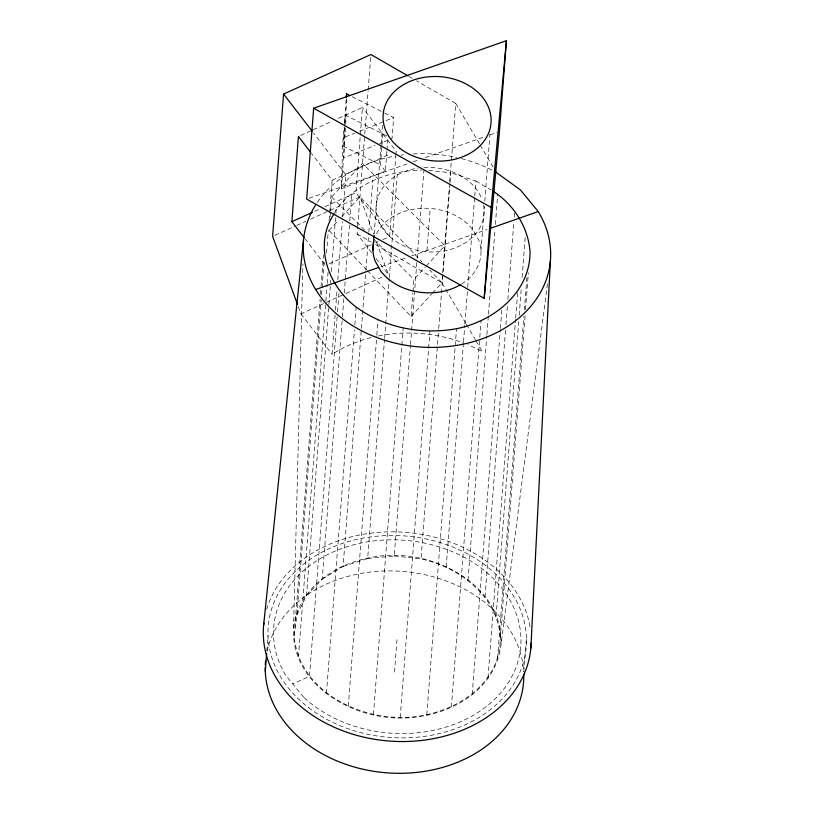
<?xml version="1.0" encoding="UTF-8"?>
<svg xmlns="http://www.w3.org/2000/svg" width="814" height="814" viewBox="0 0 814 814"><rect width="100%" height="100%" fill="white"/><g stroke="black" fill="none" stroke-linecap="round" stroke-linejoin="round"><path stroke-width="0.61" stroke-dasharray="4.07 3.05" d="M547.456 283.811L500.936 645.573C494.108 697.008 436.803 722.059 389.845 717.572C343.04 713.664 290.71 679.955 293.549 627.787L302.91 264.041M386.864 151.424L385.348 171.194L341.432 188.787L342.541 146.306L343.966 127.778M344.627 126.669L343.813 157.896L375.01 145.401M344.658 125.417L346.164 98.82M341.432 188.787L345.726 125.498M345.757 124.237L346.418 98.932M266.85 650.925L268.01 635.744M525.061 315.863L500.315 637.433C500.641 689.031 446.296 718.101 400.234 717.399C352.808 717.226 298.402 687.504 294.169 635.938L320.085 299.165M320.472 294.108L320.96 287.78M321.052 286.508L323.494 254.863M294.169 635.938L296.907 615.069L321.164 299.827M321.55 294.76L324.277 259.31M326.567 252.94L328.307 230.382M329.07 220.35L329.558 214.092M329.65 212.83L332.163 180.25L311.457 153.378M366.585 269.831L329.06 230.494L329.253 228.012M330.108 216.85L330.494 211.894M330.586 210.653L331.634 197.019L362.535 163.349L444.831 245.757L425.946 266.341M298.453 656.847L325.732 302.36M325.834 301.099L327.096 284.635M327.197 283.374L328.164 270.716M296.907 615.069L306.481 595.675L328.785 305.759M328.887 304.487L330.443 284.228M330.545 282.967L330.738 280.433M331.42 271.571L335.806 214.601M335.897 213.339L336.192 209.534C356.145 183.282 389.112 170.553 421.428 170.075M344.342 122.833L344.922 115.415M342.541 146.306L343.111 146.052L344.536 127.523M344.912 122.578L345.482 115.161M370.97 337.637A123.881 96.683 4.4 0 0 332.102 354.334L335.114 315.181M335.5 310.124L337.057 289.916M337.83 279.812L342.307 221.713M342.694 216.656L345.899 174.979L313.573 133.018M337.138 316.839L309.473 676.393L292.775 683.943M337.535 311.772L339.184 290.252M306.481 595.675L322.242 579.08L342.307 318.274M342.409 317.012L343.864 298.016M344.261 292.959L349.715 222.059M349.806 220.787L351.953 192.938M382.763 239.611L389.621 236.508L355.881 192.715L360.226 136.314M360.317 135.063L362.444 107.489L336.976 119.007M371.55 252.635L357.112 233.883L357.58 227.706M357.682 226.475L368.081 91.219M368.182 89.957L370.808 55.8M326.475 693.223L354.436 329.874M354.823 324.817L356.186 307.092M322.242 579.08L343.111 566.402L361.324 329.66M361.426 328.388L365.812 271.418M365.903 270.156L368.732 233.445M368.834 232.173L372.822 180.27M374.175 234.056L381.033 144.912M381.125 143.651L382.59 124.715M385.348 171.194L380.443 164.835L381.868 146.296M381.959 145.065L382.824 133.944M386.955 150.193L387.718 140.303M348.3 706.206L376.74 336.528M376.841 335.266L378.011 320.075M384.676 113.054L393.65 117.572L392.033 138.583L379.629 143.549M389.621 236.508L395.787 156.298M395.889 155.047L396.174 151.282L362.444 107.489M343.111 566.402L367.674 558.526L384.523 339.499M384.625 338.237L389.204 278.734M389.296 277.462L397.385 172.385M373.453 714.448L403.164 328.317M367.45 270.736L411.08 316.473L412.881 293.009M412.983 291.778L413.929 279.426L425.091 267.267M367.674 558.526L394.251 555.962L410.419 345.808M410.521 344.536L417.043 259.717M417.144 258.445L423.962 169.831M394.515 672.099L397.242 636.68M426.953 250.539L430.097 209.686M400.234 717.399L429.945 331.257M465.771 323.331L441.982 282.804L449.379 186.569M449.766 181.532L455.779 103.449L416.605 80.871M500.315 637.433C497.364 595.838 459.238 567.256 421.031 558.913L438.654 329.762M438.756 328.49L449.857 184.168M449.959 182.896L450.742 172.772L428.825 170.36M426.811 714.845L456.522 328.703M446.184 567.154L463.431 343.07M463.522 341.799L464.794 325.346M464.886 324.074L467.612 288.624M467.714 287.362L474.633 197.476M474.725 196.205L475.895 181.013L450.742 172.772M480.972 250.936L484.411 206.298M484.798 201.241L489.947 134.33M451.373 706.959L479.721 338.543M479.812 337.281L481.084 320.818M468.009 580.138L486.813 335.795M486.904 334.523L488.369 315.537M488.461 314.265L494.993 229.446M495.38 224.379L497.72 193.997M472.242 694.281L500.295 329.67M500.396 328.398L501.953 308.15M485.012 596.967L505.565 329.843M505.952 324.776L507.417 305.789M507.895 299.45L513.838 222.222M514.234 217.165L514.723 210.836M488.003 677.686L515.567 319.403M515.669 318.132L517.714 291.544M496.021 616.513L518.823 320.258M519.21 315.201L521.357 287.342M522.13 277.218L525.254 236.701M497.578 658.292L523.88 316.463M524.369 310.134L526.902 277.218M525.539 309.524L528.367 272.812M523.84 671.774L526.465 637.616M293.549 627.787C300.376 576.353 357.682 551.302 404.629 555.789C451.444 559.696 503.774 593.406 500.936 645.573M334.595 212.769L336.192 209.534M329.06 230.494L338.502 220.207M341.931 216.463L359.961 196.825L421.906 261.772M411.08 316.473L431.674 294.027M432.539 293.091L441.982 282.804L429.761 270.004M300.692 135.429L312.037 130.301M313.166 129.782L332.448 121.062M332.163 180.25L390.455 153.866M314.733 211.335L320.451 208.74M325.02 206.675L355.881 192.715M274.918 235.307L295.604 225.946M296.754 225.427L305.942 221.266M310.541 219.18L328.927 210.867M330.077 210.348L359.961 196.825L373.463 233.801M329.029 263.919L371.326 244.78M375.905 242.714L378.184 241.677M298.321 306.705L300.936 313.868L382.529 276.943M345.431 136.884L354.843 133.12M359.544 131.237L393.65 117.572M309.066 198.27L408.435 163.461M413.227 161.793L419.21 159.686M425.203 157.59L485.063 136.63M489.855 134.951L497.039 132.438M381.094 266.605L406.959 257.539M411.67 255.901L486.996 229.517M394.251 555.962L421.031 558.913M352.157 96.693L383.557 112.495M344.933 114.886L386.915 135.999M343.111 146.052L380.443 164.835M408.994 76.485L412.25 78.368M357.112 233.883L371.255 242.033M375.61 244.546L441.982 282.804M475.895 181.013L491.168 190.1M331.634 197.019L364.733 230.159M373.677 239.113L413.929 279.426M376.109 258.557L388.278 274.349L375.641 239.764M304.904 238.594L325.6 265.466M300.936 313.868L332.102 354.334M455.779 103.449L479.568 143.976M480.209 145.075L493.711 168.071M466.412 324.42L475.417 339.753M476.058 340.852L482.488 351.801A123.881 96.683 4.4 0 0 467.928 344.749M317.348 202.33A123.881 96.683 4.4 0 1 395.96 155.912M400.987 155.128A123.881 96.683 4.4 0 1 403.51 154.802M413.329 153.927A123.881 96.683 4.4 0 1 456.674 157.478M461.497 158.638A123.881 96.683 4.4 0 1 491.961 170.136M378.398 335.958A123.881 96.683 4.4 0 1 463.217 342.877M266.687 609.289A134.117 104.67 4.4 0 1 403.571 532.203A134.117 104.67 4.4 0 1 530.046 626.933M267.114 651.098A129.426 101.007 4.4 0 1 402.91 571.438A129.426 101.007 4.4 0 1 523.687 671.845M461.579 284.035A54.1 42.226 4.4 0 0 478.724 239.977L472.954 229.731A54.1 42.226 4.4 0 0 420.675 208.364A54.1 42.226 4.4 0 0 375.651 235.714M483.567 205.169A54.1 42.226 4.4 0 1 439.346 251.618A54.1 42.226 4.4 0 1 377.116 216.453A54.1 42.226 4.4 0 1 417.999 168.122M423.84 167.511A54.1 42.226 4.4 0 1 481.868 199.115M303.744 697.283L285.948 675.661A123.881 96.683 4.4 0 1 395.248 539.845A123.881 96.683 4.4 0 1 510.215 679.558A123.881 96.683 4.4 0 1 303.744 697.283M308.516 707.58A129.426 101.007 4.4 0 0 523.036 663.776A129.426 101.007 4.4 0 0 360.175 538.685A129.426 101.007 4.4 0 0 308.516 707.58"/><path stroke-width="1.22" d="M346.449 97.67L346.55 93.875L349.908 95.564M530.86 648.137L550.376 261.121M407.906 75.855L370.909 54.528L283.567 94.048L272.619 236.345L297.446 304.324M304.131 237.596L291.87 221.673L298.423 136.457L310.694 152.381M265.293 671.163L266.656 653.459M313.665 108.211L306.675 199.104L484.188 298.362L499.43 131.593L506.42 40.7L313.665 108.211L491.188 207.468L484.188 298.362M346.357 96.347L346.55 93.875M372.934 250.152L374.074 235.297M491.188 207.468L506.42 40.7M263.624 625.223L303.53 239.957M334.066 213.848C313.278 245.024 328.011 285.979 356.186 307.092C384.9 327.95 421.825 334.992 456.522 328.703C493.762 321.408 530.636 292.023 530.026 251.292C528.001 226.903 513.726 204.609 493.355 191.402M291.87 221.673L312.444 212.362M315.659 289.519L378.744 267.43M490.547 228.266L538.237 211.569L520.451 189.947L496.286 172.446L495.004 170.258M283.567 94.048L312.037 131.013M538.237 211.569A123.881 96.683 4.4 0 1 426.638 347.324A123.881 96.683 4.4 0 1 315.944 204.456M531.166 643.192A134.117 104.67 4.4 0 1 389.306 741.045A134.117 104.67 4.4 0 1 263.889 622.771M523.778 674.287A129.426 101.007 4.4 0 1 395.075 773.249A129.426 101.007 4.4 0 1 265.242 667.409M265.303 664.896A129.426 101.007 4.4 0 1 265.557 661.11M460.582 284.646A54.1 42.226 4.4 0 1 380.952 271.357L375.183 261.111A54.1 42.226 4.4 0 1 373.738 241.595M400 148.433A54.1 42.226 4.4 0 0 489.672 130.118A54.1 42.226 4.4 0 0 421.591 77.829A54.1 42.226 4.4 0 0 400 148.433"/></g></svg>
